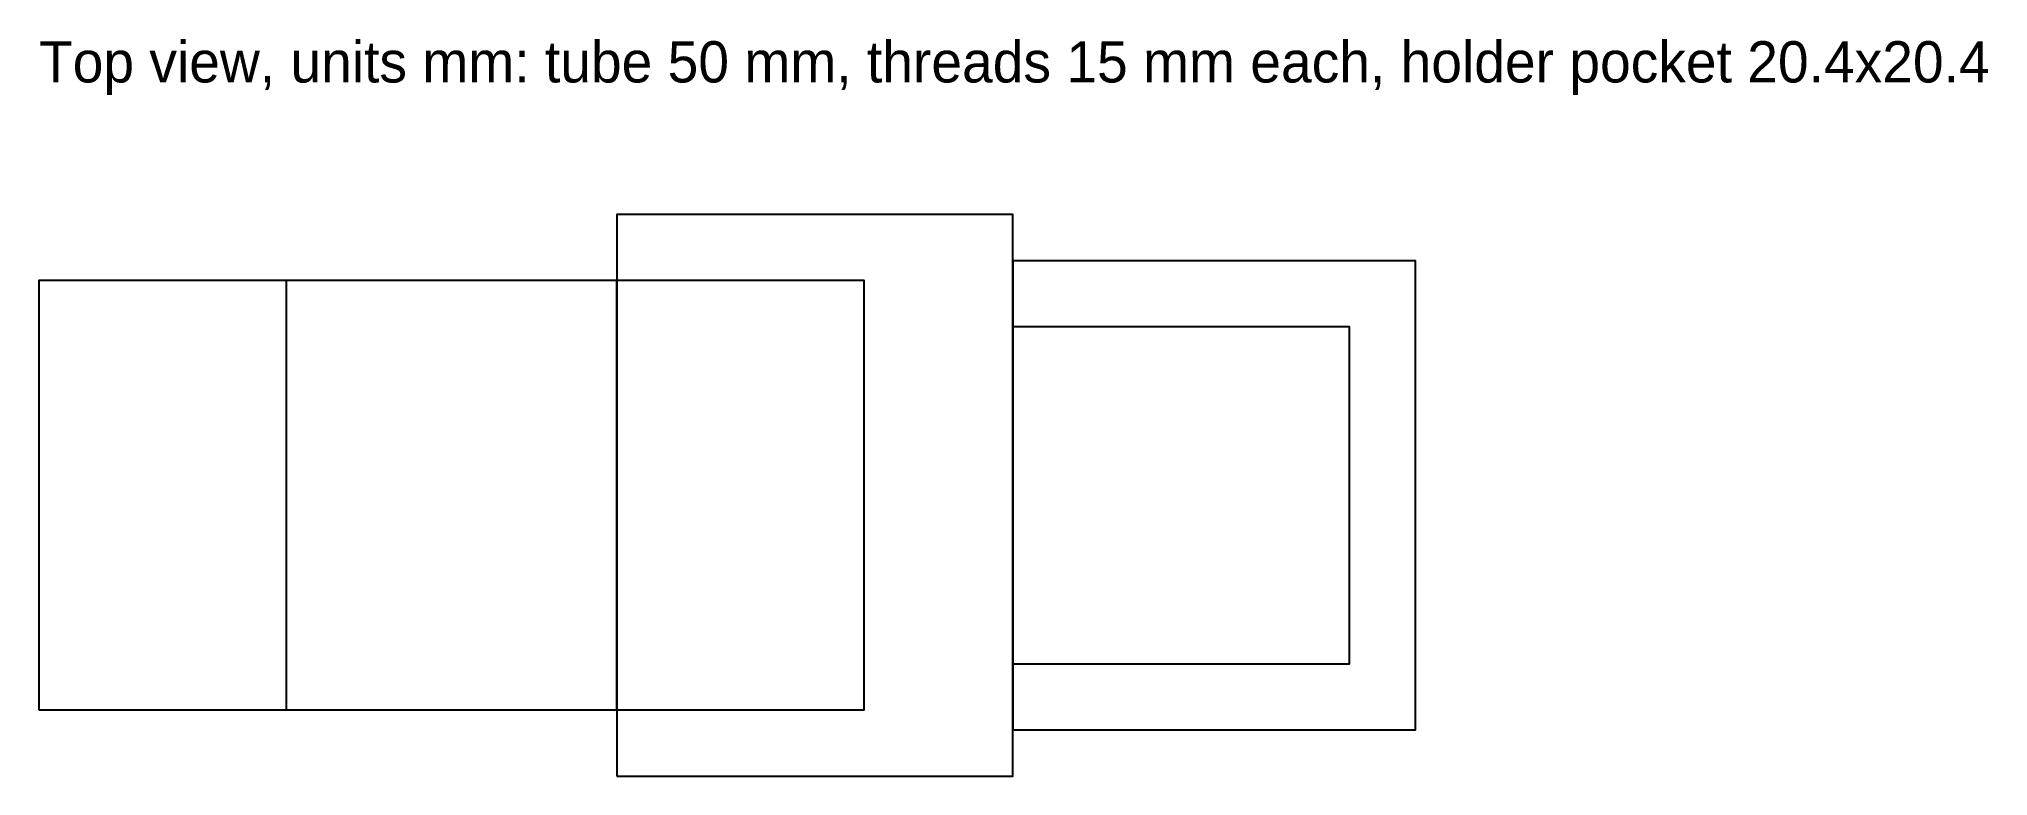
# Model space of a CAD drawing. Header units: millimetres. Extents: x 0 to 118, y -17 to 28.
import ezdxf

# ---------------------------------------------------------------- set-up
doc = ezdxf.new("R2010")
doc.units = ezdxf.units.MM

msp = doc.modelspace()

# ---------------------------------------------------------------- linework, layer by layer
for p, q in [((15, -13), (15, 13)), ((35, -13), (35, 13))]:
    msp.add_line(p, q)
for points in [[(35, -17), (59, -17), (59, 17), (35, 17), (35, -17)], [(59, -14.2), (83.4, -14.2), (83.4, 14.2), (59, 14.2), (59, -14.2)], [(0, -13), (50, -13), (50, 13), (0, 13), (0, -13)], [(59, -10.2), (79.4, -10.2), (79.4, 10.2), (59, 10.2), (59, -10.2)]]:
    msp.add_lwpolyline(points, close=True)

# ---------------------------------------------------------------- texts
msp.add_text('Top view, units mm: tube 50 mm, threads 15 mm each, holder pocket 20.4x20.4', height=2.5).set_placement((0, 25))

doc.saveas('drawing.dxf')
